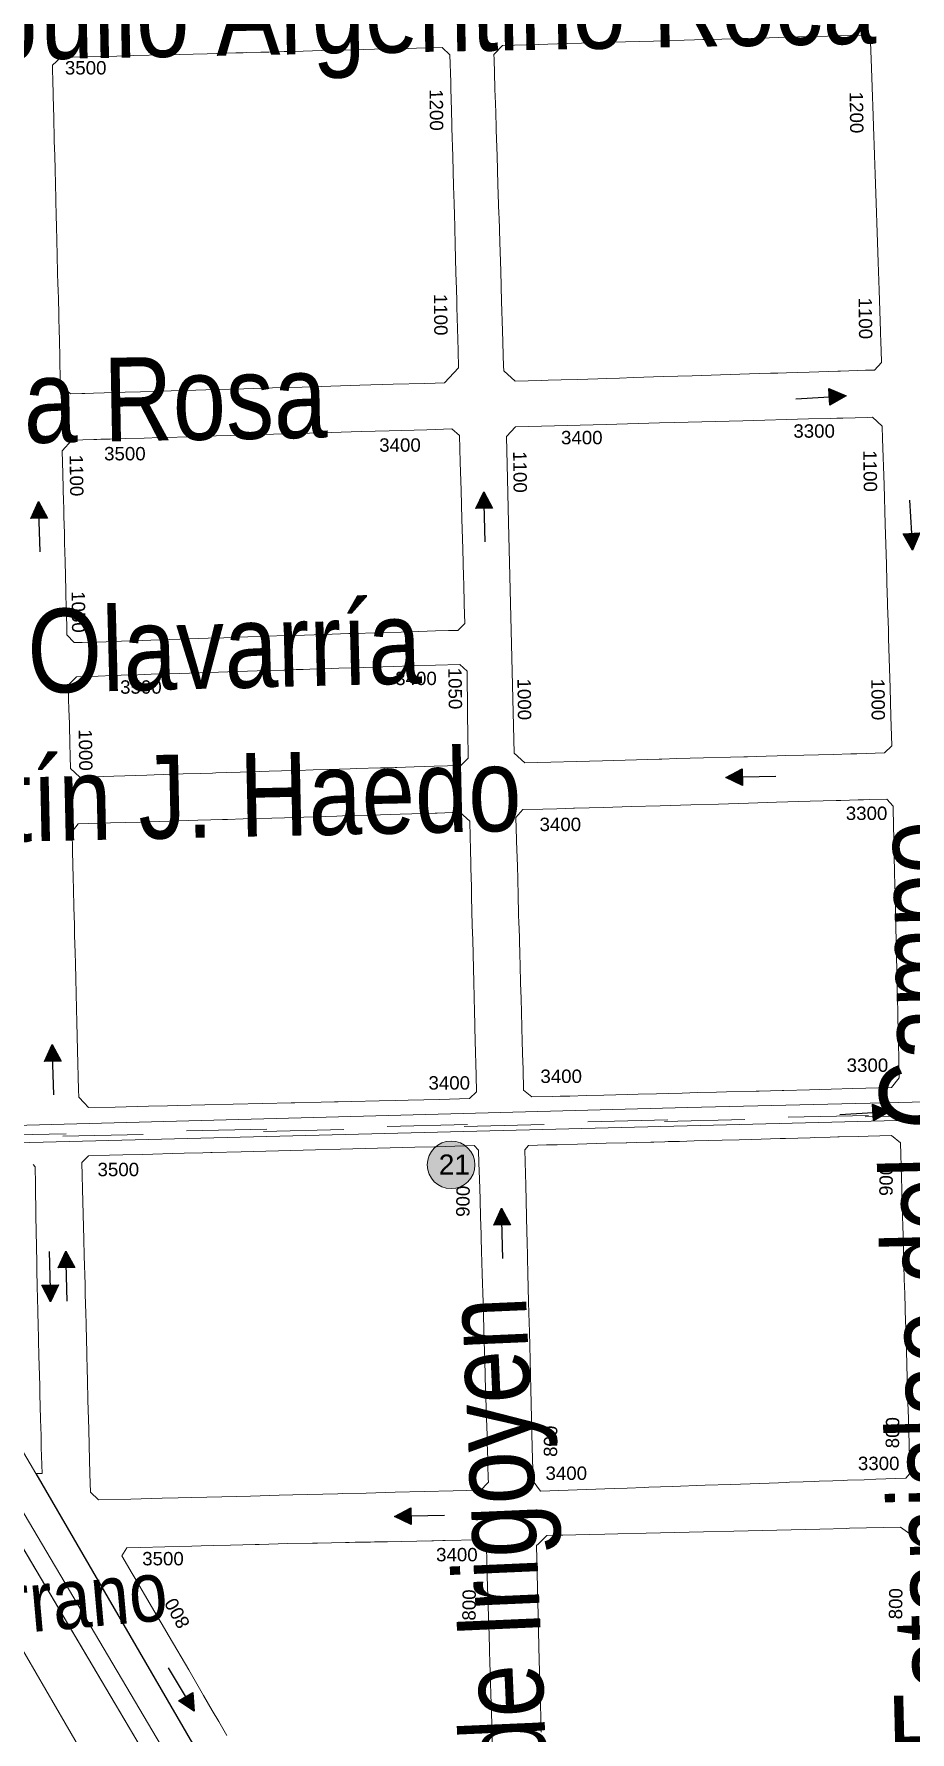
# Model space of a CAD drawing. Header units: millimetres. Extents: x 11558 to 23675, y 49449 to 61482.
# Drawn here: x 17133 to 17395, y 54186 to 54693 of the extents above; entities that cross this region are included whole.
import ezdxf

# ---------------------------------------------------------------- set-up
doc = ezdxf.new("R2010")
doc.units = ezdxf.units.MM
doc.linetypes.add('ACAD_ISO03W100', pattern=[30, 12, -18])
for name, color, linetype in [('0. plano base - nombres calles', 22, 'Continuous'), ('0. Plano Base - PLANO', 254, 'Continuous'), ('0. Plano base - sentido calles', 253, 'Continuous'), ('0. vias del tren', 252, 'VÍAS'), ('0.BARRIOS - DIVISIÓN', 12, 'ACAD_ISO03W100'), ('7. puesta en valor CC la lucila', 212, 'Continuous'), ('numeración', 7, 'Continuous')]:
    doc.layers.add(name, color=color, linetype=linetype)
doc.layers.add('Linea 21 REGRESO Ramal F', color=7, linetype='Continuous', true_color=0x0a47ff)
doc.layers.add('Linea 314 REGRESO', color=7, linetype='Continuous', true_color=0xe00000)
doc.layers.get('7. puesta en valor CC la lucila').off()
doc.styles.get("Standard").update_dxf_attribs({"font": 'arial.ttf'})
doc.linetypes.add('VÍAS', pattern='A,0.15,[130,ltypeshp.shx,S=0.25,R=0,X=0,Y=0],0.15', length=0.3)

# ---------------------------------------------------------------- blocks, each defined once
blk = doc.blocks.new('MANZANAS')
at = {"layer": '0. Plano Base - PLANO', "color": 0, "linetype": 'VÍAS', "lineweight": 5, "ltscale": 4}
for points in [[(5636187.35, 6177915.58), (5636597.71, 6177655.71), (5637082.9, 6177349.51), (5637260.69, 6177236.55), (5637469.91, 6177106.33), (5637568.57, 6177044.61, 0.034614), (5637741.4, 6176952.47, 0.057202), (5637908.5, 6176899.62, 0.054584), (5638210.28, 6176874.52), (5638295.35, 6176881.59), (5638407.44, 6176904.53, 0.047981), (5638488.86, 6176929.52, 0.010506), (5638595.52, 6176976.48, 0.012565), (5638696.14, 6177026.44), (5639417.85, 6177442.65), (5639836.41, 6177683.35), (5639884.84, 6177708.29), (5639984.42, 6177747.49), (5640326.85, 6177887.08), (5640450.61, 6177922.06), (5640560.84, 6177953.22), (5640689.4, 6177987.55, -0.106625), (5640859.12, 6177995.78, -0.026161), (5640986.62, 6177967.77, 0.135104)], [(5636190.29, 6177920.23), (5636600.65, 6177660.36), (5637085.84, 6177354.16), (5637263.62, 6177241.21), (5637472.82, 6177111), (5637571.49, 6177049.28, 0.034614), (5637743.65, 6176957.49, 0.057202), (5637909.55, 6176905.02, 0.054556), (5638209.99, 6176880.02), (5638294.57, 6176887.04), (5638406.34, 6176909.92, 0.047981), (5638486.75, 6176934.6, 0.010506), (5638593.2, 6176981.47, 0.012553), (5638693.49, 6177031.26), (5639415.11, 6177447.42), (5639833.78, 6177688.18), (5639882.57, 6177713.3), (5639982.37, 6177752.6), (5640325.06, 6177892.29), (5640449.11, 6177927.35), (5640559.38, 6177958.52), (5640687.98, 6177992.86, -0.106625), (5640860.02, 6178001.21, -0.026161), (5640988.08, 6177973.08, -0.026161)]]:
    blk.add_lwpolyline(points, format="xyb", dxfattribs=at)
at = {"layer": '0. Plano Base - PLANO', "color": 0, "linetype": 'Continuous', "lineweight": 5}
for points in [[(5637271.67, 6177640.52), (5637272.69, 6177644.08), (5637282.02, 6177649.27), (5637289.61, 6177653.49), (5637297.06, 6177657.64), (5637302.11, 6177660.45), (5637304.88, 6177661.99), (5637312.14, 6177666.04), (5637322.93, 6177672.04), (5637325.11, 6177673.25), (5637327.62, 6177674.65), (5637334.97, 6177678.74), (5637336.91, 6177679.82), (5637338.8, 6177680.88), (5637342.41, 6177682.88), (5637349.94, 6177687.08), (5637357.67, 6177691.38), (5637366.63, 6177696.36), (5637369.88, 6177695.81), (5637373.74, 6177688.96), (5637376.54, 6177684), (5637380.77, 6177676.51), (5637383.79, 6177671.14), (5637385, 6177669), (5637386.58, 6177666.21), (5637389.32, 6177661.34), (5637393.61, 6177653.74), (5637397.89, 6177646.14), (5637402.27, 6177638.39), (5637406.4, 6177631.07), (5637412.45, 6177620.35), (5637414.24, 6177617.17), (5637415.04, 6177615.74), (5637415.17, 6177615.51), (5637417, 6177612.27), (5637416.13, 6177609.27), (5637414.15, 6177608.16), (5637413.78, 6177607.95), (5637407.25, 6177604.3), (5637406.62, 6177603.95), (5637399.06, 6177599.71), (5637396.17, 6177598.09), (5637393.2, 6177596.43), (5637390.92, 6177595.15), (5637389.04, 6177594.1), (5637386, 6177592.4), (5637383.49, 6177590.99), (5637375.93, 6177586.76), (5637368.55, 6177582.63), (5637361.08, 6177578.44), (5637353.35, 6177574.12), (5637349.61, 6177572.02), (5637346.07, 6177570.04), (5637343.9, 6177568.82), (5637341.29, 6177567.36), (5637338.54, 6177565.82), (5637334.36, 6177563.48), (5637330.99, 6177561.59), (5637329.16, 6177560.57), (5637325.75, 6177558.66), (5637322.34, 6177556.75), (5637317.9, 6177557.91), (5637317.14, 6177559.27), (5637315.65, 6177561.93), (5637313.64, 6177565.51), (5637312.03, 6177568.39), (5637307.76, 6177576.03), (5637303.33, 6177583.94), (5637299.1, 6177591.5), (5637295.5, 6177597.93), (5637294.98, 6177598.87), (5637290.65, 6177606.59), (5637286.47, 6177614.06), (5637282.75, 6177620.72), (5637282.2, 6177621.7), (5637280.36, 6177624.98), (5637278.68, 6177627.98), (5637278.6, 6177628.14), (5637278.01, 6177629.18), (5637276.53, 6177631.83), (5637272.36, 6177639.27)], [(5637209.05, 6177493.79), (5637206.04, 6177492.12), (5637202.16, 6177493.13), (5637199.28, 6177498.34), (5637197.87, 6177500.89), (5637196.04, 6177504.21), (5637193.89, 6177508.09), (5637192.94, 6177509.83), (5637192.15, 6177511.24), (5637191.84, 6177511.8), (5637189.79, 6177515.53), (5637188.45, 6177517.95), (5637187.64, 6177519.42), (5637185.98, 6177522.42), (5637183.49, 6177526.93), (5637181.28, 6177530.94), (5637179.34, 6177534.44), (5637178.97, 6177535.12), (5637177.95, 6177536.95), (5637175.28, 6177541.8), (5637171.04, 6177549.47), (5637169.07, 6177553.03), (5637166.9, 6177556.97), (5637163.35, 6177563.4), (5637162.23, 6177565.41), (5637158.1, 6177572.89), (5637156.7, 6177575.44), (5637155.97, 6177576.75), (5637157.16, 6177579.97), (5637163.22, 6177583.32), (5637171.78, 6177588.06), (5637176.13, 6177590.47), (5637180.26, 6177592.75), (5637188.11, 6177597.1), (5637195.43, 6177601.15), (5637202.96, 6177605.32), (5637204.86, 6177606.37), (5637205.84, 6177606.92), (5637209.54, 6177608.97), (5637210.67, 6177609.59), (5637211.56, 6177610.09), (5637215.62, 6177612.33), (5637218.16, 6177613.74), (5637225.48, 6177617.79), (5637229.64, 6177620.09), (5637233.68, 6177622.33), (5637239.28, 6177625.43), (5637241.9, 6177626.88), (5637248.05, 6177630.28), (5637250.29, 6177631.52), (5637256.99, 6177635.23), (5637260.06, 6177634.33), (5637264.01, 6177627.22), (5637265.33, 6177624.84), (5637266.15, 6177623.36), (5637266.97, 6177621.88), (5637267.68, 6177620.6), (5637270.64, 6177615.27), (5637274.8, 6177607.77), (5637279.12, 6177600), (5637281.64, 6177595.45), (5637283.34, 6177592.4), (5637284.95, 6177589.49), (5637285.2, 6177589.05), (5637287.53, 6177584.84), (5637291.68, 6177577.37), (5637294.07, 6177573.06), (5637295.76, 6177570.02), (5637296.67, 6177568.37), (5637301.31, 6177560.01), (5637302.94, 6177557.08), (5637305.46, 6177552.55), (5637303.8, 6177546.59), (5637301.39, 6177545.25), (5637298.62, 6177543.7), (5637290.42, 6177539.14), (5637281.67, 6177534.26), (5637274.05, 6177530.02), (5637266.63, 6177525.88), (5637262.46, 6177523.55), (5637258.85, 6177521.54), (5637251.38, 6177517.38), (5637243.93, 6177513.23), (5637236.28, 6177508.97), (5637232.35, 6177506.78), (5637228.96, 6177504.89), (5637224.31, 6177502.3), (5637220.37, 6177500.1), (5637212.05, 6177495.47), (5637209.83, 6177494.23)], [(5637397.84, 6177468.18), (5637377.47, 6177456.88), (5637373.28, 6177458.01), (5637347.75, 6177504.35), (5637340.04, 6177518.35), (5637333.71, 6177529.84), (5637327.64, 6177540.86), (5637328.67, 6177544.7), (5637352.39, 6177557.84), (5637366.38, 6177565.59), (5637370.27, 6177567.75), (5637388.17, 6177577.67), (5637405.42, 6177587.22), (5637411.27, 6177590.45), (5637412.8, 6177591.3), (5637414.33, 6177592.15), (5637420.87, 6177595.77), (5637422.14, 6177596.47), (5637425.96, 6177595.46), (5637427.8, 6177592.16), (5637434.5, 6177580.14), (5637440.22, 6177569.9), (5637446.1, 6177559.36), (5637448.6, 6177554.87), (5637450.46, 6177551.54), (5637451.41, 6177549.83), (5637452.07, 6177548.66), (5637455.63, 6177542.28), (5637456.84, 6177540.11), (5637459.8, 6177534.79), (5637462.65, 6177529.7), (5637464.05, 6177527.18), (5637468.24, 6177519.67), (5637472.46, 6177512.08), (5637472.52, 6177511.98), (5637471.61, 6177509.13), (5637464.37, 6177505.11), (5637462.79, 6177504.24), (5637458.18, 6177501.67), (5637450.43, 6177497.37), (5637445.64, 6177494.72), (5637443.52, 6177493.54), (5637440.6, 6177491.92), (5637435.72, 6177489.21), (5637434.74, 6177488.67), (5637420.72, 6177480.88), (5637417.24, 6177478.95), (5637413.31, 6177476.77), (5637412.66, 6177476.41), (5637409.64, 6177474.73)], [(5637242.5, 6177427.27), (5637241.31, 6177426.65), (5637238.3, 6177427.73), (5637237.06, 6177429.97), (5637235.65, 6177432.53), (5637232.58, 6177438.1), (5637231.93, 6177439.27), (5637227.74, 6177446.85), (5637225.03, 6177451.76), (5637223.61, 6177454.34), (5637221.19, 6177458.71), (5637219.79, 6177461.26), (5637219.19, 6177462.34), (5637215.05, 6177469.84), (5637211.73, 6177475.87), (5637212.76, 6177479.99), (5637218.52, 6177483.2), (5637219.31, 6177483.64), (5637220.36, 6177484.23), (5637222.81, 6177485.59), (5637225.33, 6177487), (5637226.85, 6177487.85), (5637231.66, 6177490.53), (5637235.81, 6177492.84), (5637237.62, 6177493.85), (5637243.14, 6177496.93), (5637250.51, 6177501.04), (5637257.99, 6177505.2), (5637268.06, 6177510.82), (5637269.4, 6177511.57), (5637274.88, 6177514.62), (5637280.61, 6177517.81), (5637288.39, 6177522.15), (5637295.77, 6177526.26), (5637305.53, 6177531.7), (5637312.12, 6177535.38), (5637315.05, 6177534.69), (5637318.91, 6177527.74), (5637323.03, 6177520.33), (5637327.21, 6177512.81), (5637331.5, 6177505.09), (5637335.61, 6177497.7), (5637336.59, 6177495.93), (5637339.56, 6177490.59), (5637342.36, 6177485.56), (5637341.44, 6177482.79), (5637339.04, 6177481.46), (5637335.64, 6177479.56), (5637329.06, 6177475.89), (5637328.26, 6177475.44), (5637326.65, 6177474.54), (5637321.61, 6177471.73), (5637320.35, 6177471.03), (5637314.16, 6177467.57), (5637312.96, 6177466.9), (5637306.41, 6177463.24), (5637298.89, 6177459), (5637296.71, 6177457.78), (5637291.53, 6177454.86), (5637286.65, 6177452.11), (5637283.85, 6177450.53), (5637282.41, 6177449.72), (5637280.32, 6177448.54), (5637276.26, 6177446.26), (5637268.86, 6177442.09), (5637266.1, 6177440.54), (5637261.29, 6177437.82), (5637257.15, 6177435.49), (5637253.64, 6177433.52), (5637250.54, 6177431.77), (5637249.68, 6177431.28), (5637243.39, 6177427.74)], [(5637430.74, 6177372.2), (5637425.42, 6177369.25), (5637422.24, 6177369.94), (5637419.23, 6177375.36), (5637416.98, 6177379.41), (5637416.72, 6177379.87), (5637415.23, 6177382.56), (5637410.99, 6177390.19), (5637408.93, 6177393.89), (5637406.74, 6177397.83), (5637404.09, 6177402.6), (5637402.56, 6177405.35), (5637398.46, 6177412.74), (5637398.3, 6177413.03), (5637396.46, 6177416.33), (5637394.18, 6177420.45), (5637391.49, 6177425.28), (5637389.81, 6177428.32), (5637389.74, 6177428.44), (5637386.09, 6177435), (5637385.86, 6177435.42), (5637382.69, 6177441.13), (5637383.36, 6177444.19), (5637388.61, 6177447.1), (5637392.32, 6177449.15), (5637396.63, 6177451.54), (5637396.95, 6177451.71), (5637404.57, 6177455.93), (5637411.72, 6177459.92), (5637419.33, 6177464.17), (5637427.29, 6177468.61), (5637434.57, 6177472.67), (5637442.42, 6177477.05), (5637449.7, 6177481.11), (5637458.54, 6177486.05), (5637465.34, 6177489.84), (5637466.54, 6177490.51), (5637471.02, 6177493.01), (5637471.61, 6177493.33), (5637472.4, 6177493.78), (5637473.96, 6177494.65), (5637478.5, 6177497.18), (5637481.19, 6177496.19), (5637484.29, 6177490.54), (5637486.92, 6177485.74), (5637488.23, 6177483.35), (5637490.79, 6177478.69), (5637492.5, 6177475.57), (5637493.72, 6177473.35), (5637494.22, 6177472.43), (5637496.57, 6177468.15), (5637500.56, 6177460.87), (5637504.87, 6177453.02), (5637509.14, 6177445.22), (5637510.59, 6177442.58), (5637511.67, 6177440.61), (5637513.27, 6177437.7), (5637517.48, 6177430.02), (5637520.26, 6177424.95), (5637519.49, 6177421.31), (5637509.38, 6177415.72), (5637503.75, 6177412.6), (5637500.74, 6177410.94), (5637498.06, 6177409.44), (5637491.35, 6177405.74), (5637490.92, 6177405.5), (5637487.82, 6177403.78), (5637484.88, 6177402.16), (5637484.08, 6177401.72), (5637476.35, 6177397.44), (5637473.68, 6177395.96), (5637468.71, 6177393.21), (5637464.71, 6177390.99), (5637461.22, 6177389.07), (5637457.99, 6177387.27), (5637453.21, 6177384.63), (5637450.49, 6177383.12), (5637444.22, 6177379.65), (5637439.62, 6177377.11), (5637435.29, 6177374.71), (5637432.79, 6177373.33)], [(5637264.6, 6177393.58), (5637261.36, 6177391.77), (5637257.69, 6177392.8), (5637255.91, 6177395.99), (5637254.06, 6177399.31), (5637251.42, 6177404.05), (5637249.89, 6177406.79), (5637249.28, 6177407.88), (5637245.57, 6177414.53), (5637246.67, 6177417.93), (5637249.4, 6177419.46), (5637252.26, 6177421.07), (5637256.02, 6177423.18), (5637258.27, 6177424.44), (5637262.59, 6177426.87), (5637266.08, 6177428.82), (5637269.36, 6177430.67), (5637273.56, 6177433.02), (5637281.23, 6177437.33), (5637286.13, 6177440.08), (5637288.83, 6177441.59), (5637296.25, 6177445.76), (5637300.77, 6177448.29), (5637303.93, 6177450.07), (5637305.75, 6177451.08), (5637307.56, 6177452.1), (5637311.3, 6177454.2), (5637315.05, 6177456.3), (5637319.03, 6177458.54), (5637326.56, 6177462.76), (5637329.37, 6177464.34), (5637333.98, 6177466.92), (5637346.63, 6177474.02), (5637349.52, 6177473.29), (5637351.54, 6177469.5), (5637353.29, 6177466.22), (5637356.09, 6177460.97), (5637358.02, 6177457.34), (5637361.76, 6177450.32), (5637360.87, 6177447.36), (5637353.88, 6177443.46), (5637348.64, 6177440.53), (5637344.15, 6177438.03), (5637343.74, 6177437.8), (5637341.01, 6177436.27), (5637339.92, 6177435.66), (5637333.56, 6177432.11), (5637331.94, 6177431.2), (5637329.06, 6177429.59), (5637325.96, 6177427.86), (5637322.25, 6177425.79), (5637318.4, 6177423.64), (5637317.25, 6177422.99), (5637310.78, 6177419.38), (5637303.19, 6177415.14), (5637299.57, 6177413.12), (5637296.89, 6177411.62), (5637296.01, 6177411.13), (5637292.98, 6177409.44), (5637288.29, 6177406.82), (5637285.65, 6177405.34), (5637280.72, 6177402.58), (5637278.87, 6177401.55), (5637273.1, 6177398.33)], [(5637316.14, 6177309.1), (5637309.2, 6177305.29), (5637307.39, 6177305.92), (5637305.17, 6177306.69), (5637304.08, 6177308.66), (5637298.43, 6177318.88), (5637294.31, 6177326.36), (5637292.38, 6177329.85), (5637290.2, 6177333.81), (5637288.06, 6177337.68), (5637285.88, 6177341.63), (5637284.25, 6177344.58), (5637281.8, 6177349.02), (5637280.24, 6177351.84), (5637277.72, 6177356.42), (5637275.1, 6177361.16), (5637273.45, 6177364.14), (5637269.65, 6177371.03), (5637266.76, 6177376.27), (5637267.38, 6177379.09), (5637275.79, 6177383.8), (5637283.66, 6177388.19), (5637291.16, 6177392.39), (5637296.23, 6177395.22), (5637298.6, 6177396.55), (5637302.05, 6177398.47), (5637305.06, 6177400.16), (5637306.39, 6177400.9), (5637310.43, 6177403.16), (5637313.73, 6177405), (5637317.93, 6177407.35), (5637321.29, 6177409.22), (5637328.85, 6177413.45), (5637334.9, 6177416.83), (5637336.36, 6177417.65), (5637339.48, 6177419.39), (5637343.78, 6177421.79), (5637351.44, 6177426.07), (5637360.59, 6177431.19), (5637361.13, 6177431.49), (5637367.05, 6177434.8), (5637370.87, 6177433.86), (5637373.19, 6177429.65), (5637373.48, 6177429.13), (5637374.66, 6177426.99), (5637377.38, 6177422.05), (5637377.65, 6177421.57), (5637380.35, 6177416.67), (5637381.83, 6177414), (5637385.96, 6177406.5), (5637388.02, 6177402.78), (5637390.08, 6177399.04), (5637394.21, 6177391.56), (5637398.42, 6177383.93), (5637400.21, 6177380.68), (5637400.66, 6177379.86), (5637402.64, 6177376.29), (5637407.64, 6177367.23), (5637410, 6177362.94), (5637409.08, 6177360.21), (5637401.24, 6177355.9), (5637392.95, 6177351.34), (5637389.74, 6177349.57), (5637385.39, 6177347.18), (5637378.16, 6177343.21), (5637374.62, 6177341.26), (5637373.63, 6177340.72), (5637370.22, 6177338.84), (5637363.27, 6177335.02), (5637362.33, 6177334.5), (5637354.92, 6177330.43), (5637347.14, 6177326.15), (5637339.71, 6177322.06), (5637332.4, 6177318.04), (5637329.92, 6177316.68), (5637324.96, 6177313.95)], [(5637493.99, 6177272.71), (5637481.95, 6177265.91), (5637478.61, 6177267.54), (5637473.8, 6177276.28), (5637469.59, 6177283.93), (5637465.33, 6177291.65), (5637463.4, 6177295.15), (5637461.14, 6177299.26), (5637457.07, 6177306.65), (5637454.41, 6177311.47), (5637452.74, 6177314.5), (5637448.67, 6177321.89), (5637446.47, 6177325.89), (5637445.62, 6177327.42), (5637444.59, 6177329.31), (5637444.3, 6177329.84), (5637440.71, 6177336.33), (5637440.43, 6177336.85), (5637435.95, 6177344.98), (5637434.32, 6177347.95), (5637430.83, 6177354.28), (5637431.2, 6177355.93), (5637435.9, 6177358.53), (5637438.7, 6177360.08), (5637443.99, 6177363.02), (5637446.41, 6177364.36), (5637451.49, 6177367.19), (5637456.72, 6177370.09), (5637456.92, 6177370.2), (5637459.35, 6177371.54), (5637463.14, 6177373.65), (5637463.99, 6177374.12), (5637466.87, 6177375.72), (5637467.73, 6177376.2), (5637470.68, 6177377.83), (5637474.49, 6177379.94), (5637481.83, 6177384.02), (5637486.3, 6177386.5), (5637489.64, 6177388.35), (5637494.53, 6177391.06), (5637497.05, 6177392.46), (5637498.4, 6177393.21), (5637504.85, 6177396.79), (5637506.01, 6177397.43), (5637510.13, 6177399.72), (5637512.14, 6177400.84), (5637512.49, 6177401.03), (5637517.4, 6177403.75), (5637520.04, 6177405.22), (5637526.17, 6177408.62), (5637529.53, 6177407.85), (5637534.67, 6177398.63), (5637536.2, 6177395.89), (5637537.02, 6177394.4), (5637538.81, 6177391.19), (5637542.98, 6177383.72), (5637547.29, 6177375.96), (5637549.32, 6177372.32), (5637551.47, 6177368.47), (5637555.64, 6177360.97), (5637556.19, 6177359.99), (5637557.86, 6177356.99), (5637559.77, 6177353.56), (5637563.76, 6177346.4), (5637564.19, 6177345.63), (5637565.08, 6177344.03), (5637567.61, 6177339.48), (5637568.18, 6177338.45), (5637573.3, 6177329.27), (5637573.32, 6177329.22), (5637577.63, 6177321.49), (5637577.21, 6177319.7), (5637569.38, 6177315.28), (5637566.28, 6177313.52), (5637562.01, 6177311.11), (5637560.84, 6177310.46), (5637558.14, 6177308.93), (5637554.57, 6177306.91), (5637553.41, 6177306.26), (5637550.38, 6177304.55), (5637546.87, 6177302.57), (5637546.07, 6177302.12), (5637543.99, 6177300.94), (5637539.15, 6177298.21), (5637531.6, 6177293.94), (5637524.87, 6177290.14), (5637516.3, 6177285.3), (5637510.23, 6177281.88), (5637508.95, 6177281.16), (5637504.54, 6177278.66), (5637501.21, 6177276.78)], [(5637374.33, 6177207.29), (5637365.87, 6177202.61), (5637362.69, 6177203.52), (5637360.03, 6177208.33), (5637355.93, 6177215.74), (5637353.53, 6177220.08), (5637349.38, 6177227.59), (5637346.5, 6177232.82), (5637344.88, 6177235.74), (5637342.86, 6177239.41), (5637342.25, 6177240.51), (5637340.83, 6177243.08), (5637338.28, 6177247.7), (5637336.82, 6177250.33), (5637334.04, 6177255.36), (5637332.65, 6177257.87), (5637328.5, 6177265.38), (5637326.1, 6177269.74), (5637324.33, 6177272.95), (5637320.71, 6177279.5), (5637315.02, 6177289.8), (5637315.86, 6177292.51), (5637321.29, 6177295.52), (5637324.81, 6177297.46), (5637330.04, 6177300.36), (5637332.63, 6177301.79), (5637337.81, 6177304.66), (5637340.88, 6177306.36), (5637345.74, 6177309.05), (5637347.83, 6177310.21), (5637348.21, 6177310.42), (5637355.78, 6177314.61), (5637401.29, 6177339.8), (5637406.37, 6177342.61), (5637409.17, 6177344.16), (5637416.76, 6177348.36), (5637418.56, 6177347.81), (5637420.47, 6177344.39), (5637422.74, 6177340.33), (5637425.7, 6177335.02), (5637426.79, 6177333.05), (5637427.32, 6177332.11), (5637428.32, 6177330.32), (5637430.8, 6177325.86), (5637431.4, 6177324.79), (5637433.31, 6177321.37), (5637436.57, 6177315.53), (5637440.76, 6177308.01), (5637442.16, 6177305.49), (5637445.11, 6177300.21), (5637447.81, 6177295.38), (5637449.2, 6177292.87), (5637453.51, 6177285.14), (5637455.97, 6177280.73), (5637457.65, 6177277.72), (5637460.07, 6177273.38), (5637461.21, 6177271.33), (5637463.65, 6177266.97), (5637464.45, 6177265.54), (5637466.4, 6177262.03), (5637466.91, 6177261.12), (5637466.55, 6177259.75), (5637466.09, 6177257.96), (5637465.56, 6177257.67), (5637458.78, 6177253.93), (5637451.22, 6177249.75), (5637443.61, 6177245.55), (5637436, 6177241.35), (5637429.73, 6177237.89), (5637428.53, 6177237.22), (5637420.75, 6177232.93), (5637416.78, 6177230.73), (5637413.17, 6177228.74), (5637405.67, 6177224.59), (5637398.22, 6177220.48), (5637390.37, 6177216.15), (5637386.74, 6177214.14), (5637382.56, 6177211.83)]]:
    blk.add_lwpolyline(points, close=True, dxfattribs=at)
for points in [[(5637515.34, 6177202.05), (5637514.69, 6177203.24), (5637513.96, 6177204.56), (5637513.32, 6177205.73), (5637509.29, 6177213.05), (5637505.05, 6177220.75), (5637500.77, 6177228.52), (5637499.82, 6177230.25), (5637496.8, 6177235.74), (5637492.41, 6177243.71), (5637488.44, 6177250.93), (5637488.67, 6177251.64), (5637488.73, 6177251.8), (5637489.08, 6177252.88), (5637489.26, 6177253.43), (5637489.48, 6177254.06), (5637489.8, 6177255.03), (5637493.46, 6177257.05), (5637494, 6177257.34), (5637497.37, 6177259.2), (5637500.94, 6177261.16), (5637504.94, 6177263.36), (5637508.36, 6177265.24), (5637515.8, 6177269.32), (5637523.36, 6177273.48), (5637530.82, 6177277.59), (5637538.81, 6177281.97), (5637546.34, 6177286.12), (5637553.82, 6177290.23), (5637561.37, 6177294.38), (5637568.39, 6177298.24), (5637569.1, 6177298.63), (5637582.53, 6177306.01), (5637586.78, 6177305.34)], [(5637302.34, 6177282.54), (5637303.15, 6177282.23), (5637305.64, 6177277.65), (5637306.54, 6177275.98), (5637309.35, 6177270.81), (5637310.2, 6177269.24), (5637314.53, 6177261.29), (5637316.86, 6177256.99), (5637317.9, 6177255.09), (5637320.23, 6177250.8), (5637321.93, 6177247.67), (5637323.68, 6177244.5), (5637326.06, 6177240.19), (5637327.42, 6177237.74), (5637328.02, 6177236.65), (5637330.25, 6177232.62), (5637334.55, 6177224.85), (5637335.88, 6177222.44), (5637337.49, 6177219.53), (5637339.44, 6177216.01), (5637341.8, 6177211.75), (5637343.49, 6177208.64), (5637347.32, 6177201.85), (5637345.63, 6177200.98), (5637338.28, 6177205.62)], [(5637432.4, 6177157.86), (5637428.38, 6177160.41), (5637425.11, 6177162.47), (5637420.77, 6177165.21), (5637413.27, 6177169.95), (5637403.46, 6177176.12), (5637399.42, 6177178.66), (5637397.45, 6177179.9), (5637391.15, 6177183.85), (5637387.6, 6177186.09), (5637387.41, 6177186.21), (5637384.93, 6177187.77), (5637379.76, 6177191.02), (5637380.02, 6177193.85), (5637383.54, 6177195.8), (5637389.95, 6177199.34), (5637397.01, 6177203.24), (5637399.48, 6177204.61), (5637402.79, 6177206.43), (5637407.14, 6177208.83), (5637413.64, 6177212.43), (5637414.7, 6177213.01), (5637422.2, 6177217.15), (5637428.66, 6177220.69), (5637429.93, 6177221.37), (5637437.3, 6177225.38), (5637438.24, 6177225.9), (5637439.81, 6177226.75), (5637442.1, 6177228), (5637443.06, 6177228.52), (5637443.86, 6177228.95), (5637444.92, 6177229.53), (5637445.02, 6177229.59), (5637448.32, 6177231.38), (5637452.09, 6177233.43), (5637459.97, 6177237.72), (5637460.41, 6177237.96), (5637462.93, 6177239.33), (5637463.48, 6177239.63), (5637472.01, 6177244.27), (5637475.3, 6177243.68), (5637479.57, 6177236.04), (5637484, 6177228.09), (5637488.21, 6177220.55), (5637490.1, 6177217.16), (5637492.53, 6177212.79), (5637493.2, 6177211.61), (5637496.89, 6177204.99), (5637498.06, 6177202.88), (5637501.09, 6177197.47), (5637505.14, 6177190.24)], [(5637363.48, 6177154.27), (5637387.79, 6177138.84), (5637405.37, 6177127.65)]]:
    blk.add_lwpolyline(points, dxfattribs=at)
at = {"layer": '0. Plano Base - PLANO', "color": 0}
blk.add_lwpolyline([(5637345.63, 6177200.98), (5637479.53, 6177116)], dxfattribs=at)
blk = doc.blocks.new('21 regreso')
at = {"layer": 'Linea 21 REGRESO Ramal F', "lineweight": 211, "true_color": 0xededed}
h = blk.add_hatch(color=7, dxfattribs=at)
h.dxf.hatch_style = 1
edge = h.paths.add_edge_path()
edge.add_arc((0, 0), 7.11, 0, 360)
at = {"layer": 'Linea 21 REGRESO Ramal F', "lineweight": 9}
blk.add_circle((0, 0), 7.11, dxfattribs=at)
at = {"layer": 'Linea 21 REGRESO Ramal F', "lineweight": 15, "insert": (-3.69, 3.1), "char_height": 6, "attachment_point": 1}
blk.add_mtext_dynamic_manual_height_columns('21', width=6.2012, gutter_width=12.5, heights=[0], dxfattribs=at)

msp = doc.modelspace()

# ---------------------------------------------------------------- hatches: boundary and pattern name
at = {"layer": '0. Plano base - sentido calles', "linetype": 'Continuous', "lineweight": 25, "ltscale": 2, "true_color": 0x1a1a1a}
h = msp.add_hatch(color=250, dxfattribs=at)
h.dxf.hatch_style = 1
h.paths.add_polyline_path([(17376.27, 54584.94), (17371.13, 54587.13), (17371.28, 54584.63)])
h.paths.add_polyline_path([(17376.27, 54584.94), (17371.28, 54584.63), (17371.43, 54582.14)])
h = msp.add_hatch(color=250, dxfattribs=at)
h.dxf.hatch_style = 1
h.paths.add_polyline_path([(17134.79, 54553.27), (17132.46, 54548.19), (17134.96, 54548.27)])
h.paths.add_polyline_path([(17134.79, 54553.27), (17134.96, 54548.27), (17137.46, 54548.35)])
h = msp.add_hatch(color=250, dxfattribs=at)
h.dxf.hatch_style = 1
h.paths.add_polyline_path([(17267.92, 54556.25), (17265.55, 54551.19), (17268.05, 54551.26)])
h.paths.add_polyline_path([(17267.92, 54556.25), (17268.05, 54551.26), (17270.55, 54551.32)])
h = msp.add_hatch(color=250, dxfattribs=at)
h.dxf.hatch_style = 1
h.paths.add_polyline_path([(17396.13, 54538.76), (17398.33, 54543.9), (17395.84, 54543.76)])
h.paths.add_polyline_path([(17396.13, 54538.76), (17395.84, 54543.76), (17393.34, 54543.61)])
h = msp.add_hatch(color=250, dxfattribs=at)
h.dxf.hatch_style = 1
h.paths.add_polyline_path([(17340.29, 54470.86), (17345.33, 54468.45), (17345.29, 54470.95)])
h.paths.add_polyline_path([(17340.29, 54470.86), (17345.29, 54470.95), (17345.25, 54473.45)])
h = msp.add_hatch(color=250, dxfattribs=at)
h.dxf.hatch_style = 1
h.paths.add_polyline_path([(17138.86, 54391), (17136.53, 54385.92), (17139.02, 54386.01)])
h.paths.add_polyline_path([(17138.86, 54391), (17139.02, 54386.01), (17141.52, 54386.09)])
h = msp.add_hatch(color=250, dxfattribs=at)
h.dxf.hatch_style = 1
h.paths.add_polyline_path([(17389.37, 54371), (17384.22, 54373.19), (17384.38, 54370.7)])
h.paths.add_polyline_path([(17389.37, 54371), (17384.38, 54370.7), (17384.53, 54368.2)])
h = msp.add_hatch(color=250, dxfattribs=at)
h.dxf.hatch_style = 1
h.paths.add_polyline_path([(17273.26, 54342.09), (17270.89, 54337.03), (17273.39, 54337.09)])
h.paths.add_polyline_path([(17273.26, 54342.09), (17273.39, 54337.09), (17275.89, 54337.16)])
h = msp.add_hatch(color=250, dxfattribs=at)
h.dxf.hatch_style = 1
h.paths.add_polyline_path([(17142.96, 54329.29), (17140.59, 54324.23), (17143.09, 54324.29)])
h.paths.add_polyline_path([(17142.96, 54329.29), (17143.09, 54324.29), (17145.59, 54324.36)])
h = msp.add_hatch(color=250, dxfattribs=at)
h.dxf.hatch_style = 1
h.paths.add_polyline_path([(17138.36, 54314.16), (17140.72, 54319.23), (17138.22, 54319.16)])
h.paths.add_polyline_path([(17138.36, 54314.16), (17138.22, 54319.16), (17135.73, 54319.1)])
h = msp.add_hatch(color=250, dxfattribs=at)
h.dxf.hatch_style = 1
h.paths.add_polyline_path([(17241.19, 54249.98), (17246.23, 54247.57), (17246.19, 54250.07)])
h.paths.add_polyline_path([(17241.19, 54249.98), (17246.19, 54250.07), (17246.15, 54252.57)])
h = msp.add_hatch(color=250, dxfattribs=at)
h.dxf.hatch_style = 1
h.paths.add_polyline_path([(17181.3, 54191.82), (17180.87, 54197.39), (17178.72, 54196.1)])
h.paths.add_polyline_path([(17181.3, 54191.82), (17178.72, 54196.1), (17176.58, 54194.82)])

# ---------------------------------------------------------------- linework, layer by layer
at = {"layer": '0. Plano base - sentido calles', "color": 250, "linetype": 'Continuous', "lineweight": 25, "ltscale": 2, "true_color": 0x1a1a1a}
for points in [[(17361.3, 54584.03), (17376.27, 54584.94), (17371.43, 54582.14), (17371.13, 54587.13), (17376.27, 54584.94)], [(17135.29, 54538.28), (17134.79, 54553.27), (17137.46, 54548.35), (17132.46, 54548.19), (17134.79, 54553.27)], [(17268.3, 54541.26), (17267.92, 54556.25), (17270.55, 54551.32), (17265.55, 54551.19), (17267.92, 54556.25)], [(17395.25, 54553.74), (17396.13, 54538.76), (17393.34, 54543.61), (17398.33, 54543.9), (17396.13, 54538.76)], [(17355.29, 54471.12), (17340.29, 54470.86), (17345.25, 54473.45), (17345.33, 54468.45), (17340.29, 54470.86)], [(17139.36, 54376.01), (17138.86, 54391), (17141.52, 54386.09), (17136.53, 54385.92), (17138.86, 54391)], [(17374.39, 54370.09), (17389.37, 54371), (17384.53, 54368.2), (17384.22, 54373.19), (17389.37, 54371)], [(17273.64, 54327.1), (17273.26, 54342.09), (17275.89, 54337.16), (17270.89, 54337.03), (17273.26, 54342.09)], [(17137.96, 54329.16), (17138.36, 54314.16), (17135.73, 54319.1), (17140.72, 54319.23), (17138.36, 54314.16)], [(17143.36, 54314.3), (17142.96, 54329.29), (17145.59, 54324.36), (17140.59, 54324.23), (17142.96, 54329.29)], [(17256.19, 54250.24), (17241.19, 54249.98), (17246.15, 54252.57), (17246.23, 54247.57), (17241.19, 54249.98)], [(17173.58, 54204.68), (17181.3, 54191.82), (17176.58, 54194.82), (17180.87, 54197.39), (17181.3, 54191.82)]]:
    msp.add_lwpolyline(points, dxfattribs=at)
at = {"layer": '0. vias del tren', "color": 252, "lineweight": 13, "ltscale": 2}
for points in [[(16435.57, 55430.93), (16679.91, 55011.13), (16969.3, 54515.73), (17074.98, 54333.52), (17200.61, 54121.51), (17259.7, 54021.26, 0.034614), (17370.59, 53859.81, 0.057202), (17494.5, 53735.88, 0.054584), (17750.73, 53574.47), (17829.47, 53541.52), (17939.52, 53510.21, 0.047981), (18023.3, 53494.85, 0.010506), (18139.59, 53487.34, 0.012565), (18251.92, 53485.29), (19084.23, 53521.9), (19566.63, 53542.52), (19621.1, 53542.32), (19727.53, 53531.2), (20095.76, 53497.2), (20221.71, 53471.18), (20333.89, 53448.01), (20463.8, 53419.21, -0.106625), (20618.2, 53348.27, -0.026161), (20718.43, 53264.63, 0.135104)], [(16440.33, 55433.7), (16684.66, 55013.9), (16974.05, 54518.5), (17079.73, 54336.31), (17205.34, 54124.31), (17264.44, 54024.05, 0.034614), (17374.9, 53863.23, 0.057202), (17497.92, 53740.19, 0.054556), (17753, 53579.49), (17831.29, 53546.72), (17941.03, 53515.5, 0.047981), (18023.76, 53500.33, 0.010506), (18139.83, 53492.84, 0.012553), (18251.78, 53490.79), (19083.99, 53527.39), (19566.52, 53548.02), (19621.39, 53547.82), (19728.07, 53536.67), (20096.57, 53502.64), (20222.82, 53476.57), (20335.04, 53453.39), (20464.99, 53424.58, -0.106625), (20621.5, 53352.67, -0.026161), (20722.17, 53268.66, -0.026161)]]:
    msp.add_lwpolyline(points, format="xyb", dxfattribs=at)
at = {"layer": '0.BARRIOS - DIVISIÓN', "color": 14, "lineweight": 18, "ltscale": 2}
for points in [[(15243.48, 55607.68), (15214.21, 55300.54), (15052.83, 55293.83), (15112.91, 54921.92), (14987.64, 54310.9), (17059.08, 54362.46), (17585.92, 54374.44), (17552.48, 55699.13), (15243.48, 55607.68)], [(16143.57, 52644.27), (16954.31, 53347.77), (17515.76, 53367.33), (17538.11, 53382.21), (17659.73, 53390.45), (17637.92, 53679.7), (17639.89, 53799.72), (17625.59, 53940.22), (17597.55, 54075.9), (17579.24, 54125.09), (17580.44, 54241.86), (17585.92, 54374.44), (14987.64, 54310.9)]]:
    msp.add_lwpolyline(points, dxfattribs=at)
at = {"layer": 'Linea 21 REGRESO Ramal F', "lineweight": 15}
msp.add_lwpolyline([(16704.59, 55013.26), (16659.56, 55094.15), (17045.58, 55106.03), (17041.05, 55023.54), (17033.93, 55006.08), (17015.2, 54852.19), (16981.3, 54592.64), (16973.9, 54538.11), (16963.83, 54462.83), (16949.99, 54357.61), (16963.05, 54357.46), (18413.63, 54394.21), (18421.72, 53925.48), (19586.03, 53947.52), (19577.4, 53852.59), (19553.85, 53617.89), (19553.93, 53604.41), (19525.18, 53325.45)], dxfattribs=at)
at = {"layer": 'Linea 314 REGRESO', "lineweight": 15}
msp.add_lwpolyline([(19641.72, 54423.29), (18737.66, 54404.1), (17778.19, 54382.83), (17328.87, 54372.18), (16959.69, 54362.37), (16972.75, 54461.65), (16982.82, 54536.91), (16990.22, 54591.45), (17024.13, 54851.06), (17042.72, 55003.8), (17049.96, 55021.54), (17055, 55113.42), (17060.31, 55188.44), (17061.61, 55200.58), (17066.56, 55274.36), (17073.57, 55379.69), (17024.15, 55455.81), (16975.74, 55528.53), (16930.04, 55600.53), (16880.07, 55676.16), (16819.03, 55822.38), (16757.48, 55974.29), (16745.5, 56241.42), (16742.82, 56281.3)], dxfattribs=at)

# ---------------------------------------------------------------- block references
at = {"layer": '0. Plano Base - PLANO', "color": 28, "lineweight": 5, "true_color": 0x0d0d0d, "rotation": 332.5463477508169}
msp.add_blockref('MANZANAS', (-7833237.48, -2828296.13), dxfattribs=at)
at = {"layer": '7. puesta en valor CC la lucila', "color": 250, "lineweight": 30, "rotation": 332.5463477508169}
msp.add_blockref('MANZANAS', (-7833237.48, -2828296.13), dxfattribs=at)
at = {"layer": 'Linea 21 REGRESO Ramal F', "color": 188, "lineweight": 15, "true_color": 0x0a090b}
msp.add_blockref('21 regreso', (17258.15, 54355.05), dxfattribs=at)

# ---------------------------------------------------------------- texts
at = {"layer": '0. plano base - nombres calles', "color": 250, "lineweight": 15, "true_color": 0x1a1a1a, "attachment_point": 1}
for s, width, insert, char_height, rotation in [('{\\fArial Narrow|b0|i0|c0|p34;Gral. Julio Argentino Roca}', 350.9564, (17050.67, 54708.91), 25, 1.0836), ('{\\fArial Narrow|b0|i0|c0|p34;Santa Rosa}', 329.255, (17071.16, 54594.65), 25, 1.0836), ('{\\fArial Narrow|b0|i0|c0|p34;José de Olavarría}', 329.255, (17022.89, 54518.24), 25, 1.4599), ('{\\fArial Narrow|b0|i0|c0|p34;Martín J. Haedo}', 329.255, (17075.16, 54475.48), 25, 1.2534), ('{\\fArial Narrow|b0|i0|c0|p34;Estanislao del Campo}', 329.255, (17391.02, 54179.09), 25, 91.3717), ('{\\fArial Narrow|b0|i0|c0|p34;Bernardo de Irigoyen}', 329.255, (17267.31, 54047.74), 25, 92.5186), ('{\\fArial Narrow|b0|i0|c0|p34;José María Serrano}', 329.255, (16991.94, 54220.92), 18, 5.0978)]:
    msp.add_mtext_dynamic_manual_height_columns(s, width=width, gutter_width=12.5, heights=[0], dxfattribs=dict(at, insert=insert, char_height=char_height, rotation=rotation))
at = {"layer": 'numeración', "color": 251, "true_color": 0x606162, "char_height": 4, "attachment_point": 1}
for s, insert in [('3500', (17142.65, 54684.94)), ('3400', (17291.03, 54574.42)), ('3300', (17360.51, 54576.38)), ('3500', (17154.37, 54569.61)), ('3400', (17236.65, 54572.19)), ('3400', (17241.44, 54502.45)), ('3500', (17159.16, 54499.87)), ('3300', (17376.19, 54462.13)), ('3400', (17284.59, 54458.82)), ('3300', (17376.45, 54386.84)), ('3400', (17251.38, 54381.56)), ('3400', (17284.86, 54383.53)), ('3500', (17152.41, 54355.67)), ('3400', (17286.38, 54264.9)), ('3300', (17379.82, 54267.84)), ('3500', (17165.77, 54239.36)), ('3400', (17253.66, 54240.56))]:
    msp.add_mtext_dynamic_manual_height_columns(s, width=16.0314, gutter_width=12.5, heights=[0], dxfattribs=dict(at, insert=insert))
for s, insert, rotation in [('1200', (17255.69, 54676.58), 270.67), ('1200', (17381.35, 54675.81), 270.67), ('1100', (17256.98, 54615.39), 270.67), ('1100', (17384.01, 54614.3), 270.67), ('1100', (17280.69, 54568.38), 270.67), ('1100', (17385.42, 54568.64), 270.67), ('1100', (17148.06, 54567.32), 270.67), ('1050', (17148.64, 54526.55), 270.67), ('1050', (17261.3, 54503.66), 270.67), ('1000', (17281.98, 54500.43), 270.67), ('1000', (17387.78, 54500.38), 270.67), ('1000', (17150.77, 54485.29), 270.67), ('900', (17386.19, 54345.78), 89.3675), ('900', (17259.64, 54339.53), 89.3675), ('800', (17388.1, 54270.37), 89.3675), ('800', (17285.84, 54267.8), 89.3675), ('800', (17261.48, 54218.87), 89.3675), ('800', (17389.05, 54219.25), 89.3675), ('800', (17176.7, 54215.97), 118.767)]:
    msp.add_mtext_dynamic_manual_height_columns(s, width=16.0314, gutter_width=12.5, heights=[0], dxfattribs=dict(at, insert=insert, rotation=rotation))

doc.saveas('drawing.dxf')
